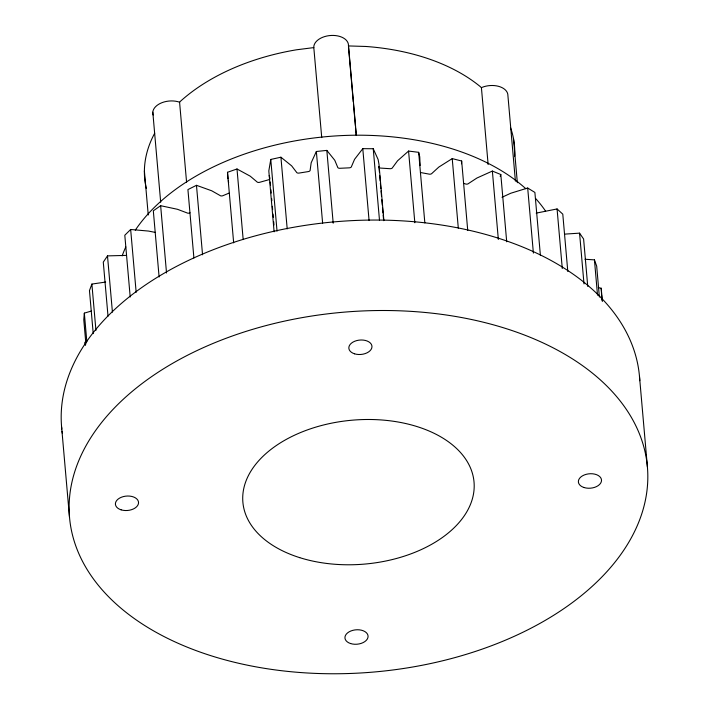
<?xml version="1.0" encoding="UTF-8"?>
<svg xmlns="http://www.w3.org/2000/svg" width="709" height="709" viewBox="0 0 709 709"><rect width="100%" height="100%" fill="white"/><g stroke="black" fill="none" stroke-linecap="round" stroke-linejoin="round"><path stroke-width="1.06" d="M461.506 163.797L461.656 161.014L452.227 158.612L438.8 167.085L432.073 173.253A2.207 1.374 -5 0 1 429.202 174.139L420.419 172.5M91.239 311.083L84.336 313.121L83.777 319.715L85.895 343.98M420.118 165.498L419.746 156.849L418.673 152.329L408.57 151.061L397.563 160.783L392.609 167.519A2.207 1.374 -5 0 1 389.994 168.698L380.751 168.095A2.207 1.374 -5 0 1 378.925 166.615L379.412 172.136M321.735 137.608L313.768 47.148A17.406 10.83 -5 0 1 331.28 35.45A17.406 10.83 -5 0 1 348.491 45.482L348.394 45.934L365.809 46.466A185.625 115.558 -5 0 1 480.312 86.649L481.42 87.703L488.138 164.541M383.87 220.357L378.952 164.098L378.119 159.507L373.244 148.748L362.786 148.668L354.571 159.312L351.54 166.393A2.207 1.374 -5 0 1 349.262 167.838L339.85 168.29A2.207 1.374 -5 0 1 337.608 167.067L334.772 160.269L326.831 150.397L316.356 151.487L311.189 162.733L310.179 169.93A2.207 1.374 -5 0 1 308.318 171.587L299.047 173.076A2.207 1.374 -5 0 1 296.451 172.145L291.674 165.879L280.924 157.212L270.767 159.445L268.817 170.922L274.108 231.816M500.191 176.364L500.811 174.52L492.365 171.064L476.935 178.021L468.667 183.427A2.207 1.374 -5 0 1 465.627 183.994L463.615 183.339M105.659 282.058L91.886 284.07L89.467 290.593L93.225 333.611M125.759 255.408L107.493 255.887L103.284 262.126L108.016 316.179M153.179 115A17.406 10.83 -5 0 1 160.287 103.408A17.406 10.83 -5 0 1 179.581 102.193L180.671 101.077A185.625 115.558 -5 0 1 296.406 49.807L313.857 47.592M155.413 232.428L148.482 231.063L130.66 229.477L124.802 235.246L130.208 297.018M190.012 212.771A2.207 1.374 -5 0 1 186.901 212.851L177.454 209.288L160.642 205.699L153.321 210.803L159.108 276.989M501.999 197.279L510.764 193.238L527.691 188.027L534.887 192.431L540.391 255.302M481.42 87.703L481.996 87.393A17.406 10.83 -5 0 1 507.91 95.555L515.408 181.167M228.989 193.132L222.901 195.684A2.207 1.374 -5 0 1 219.87 195.409L211.734 190.792L196.473 185.315L187.92 189.587L193.903 257.979M227.961 178.828L227.5 172.287L237.001 168.981L250.224 176.169L256.782 181.699A2.207 1.374 -5 0 0 259.636 182.31L268.472 179.82A2.207 1.374 -5 0 0 269.934 178.712M536.199 213.117L557.07 208.942L562.786 214.153L567.803 271.512M564.55 234.13L579.563 233.146L583.604 238.995L587.752 286.427M585.022 259.264L594.434 259.866L596.686 266.159L599.38 297.044M598.272 287.641L601.205 288.235L602.366 301.467M269.19 175.557L269.863 178.003M85.532 344.273L85.089 342.119L85.372 345.425M228.307 180.742L228.644 182.656M639.483 376.408L647.397 466.85A290.043 180.556 -5 0 1 227.616 660.54A290.043 180.556 -5 0 1 200.363 349.005A290.043 180.556 -5 0 1 647.397 466.85M601.595 294.776L602.074 300.297M594.434 259.866L597.519 295.166M579.563 233.146L583.994 283.892M557.07 208.942L562.281 268.507M527.691 188.027L533.39 253.104M513.493 138.618L517.348 182.709M500.811 174.52L506.705 241.804M492.365 171.064L498.347 239.456M461.656 161.014L467.736 230.505M452.227 158.612L458.306 228.103M418.673 152.329L424.842 222.918M408.57 151.061L414.836 222.759M379.696 175.442L380.184 180.955M380.37 183.161L380.857 188.683M381.052 190.881L381.531 196.402M381.823 199.708L382.302 205.22M382.497 207.427L382.975 212.948M383.17 215.155L383.658 220.667M373.244 148.748L379.51 220.446M362.786 148.668L369.061 220.366M348.491 45.482L356.37 135.49M348.491 47.024L353.286 101.91M353.481 104.108L355.404 126.06M355.59 128.258L356.166 134.843M326.831 150.397L333.195 223.202M316.356 151.487L322.63 223.184M280.924 157.212L287.198 228.91M270.767 159.445L277.042 231.152M270.226 182.018L270.51 185.333M270.9 189.746L271.184 193.052M271.671 198.564L271.866 200.771M272.345 206.284L272.637 209.598M273.018 214.012L273.311 217.317M273.701 221.731L273.984 225.037M237.001 168.981L243.178 239.571M227.5 172.287L233.669 242.886M196.473 185.315L202.552 254.806M179.581 102.193L186.591 182.328M152.807 112.199L160.686 202.207M160.642 205.699L166.526 272.992M144.388 170.913L148.243 215.004M130.66 229.477L136.163 292.356M107.493 255.887L112.421 312.137M91.886 284.07L95.937 330.394M84.336 313.121L86.844 341.8M61.603 426.96L69.517 517.41M601.205 288.235L601.524 293.686M510.462 127.505A185.625 115.558 -5 0 1 514.654 156.193M146.302 188.417A185.625 115.558 -5 0 1 154.686 133.239M122.161 255.869A223.335 139.026 -5 0 1 125.812 246.936M135.286 230.177A223.335 139.026 -5 0 1 320.725 137.2A223.335 139.026 -5 0 1 525.812 188.7M535.614 198.476A223.335 139.026 -5 0 1 545.584 211.131M61.816 429.105A290.043 180.556 -5 0 1 336.536 221.669A290.043 180.556 -5 0 1 639.775 380.706M62.357 433.394A290.043 180.556 -5 0 1 62.064 431.249M299.739 557.655A116.019 72.221 -5 0 0 474.197 486.56A116.019 72.221 -5 0 0 301.431 432.189A116.019 72.221 -5 0 0 299.739 557.655M584.065 487.535A11.601 7.223 -5 0 0 601.516 480.427A11.601 7.223 -5 0 0 584.234 474.986A11.601 7.223 -5 0 0 584.065 487.535M354.535 353.809A11.601 7.223 -5 0 0 371.977 346.692A11.601 7.223 -5 0 0 354.704 341.259A11.601 7.223 -5 0 0 354.535 353.809M121.097 509.833A11.601 7.223 -5 0 0 138.547 502.725A11.601 7.223 -5 0 0 121.274 497.284A11.601 7.223 -5 0 0 121.097 509.833M350.636 643.568A11.601 7.223 -5 0 0 368.077 636.452A11.601 7.223 -5 0 0 350.804 631.019A11.601 7.223 -5 0 0 350.636 643.568"/></g></svg>
